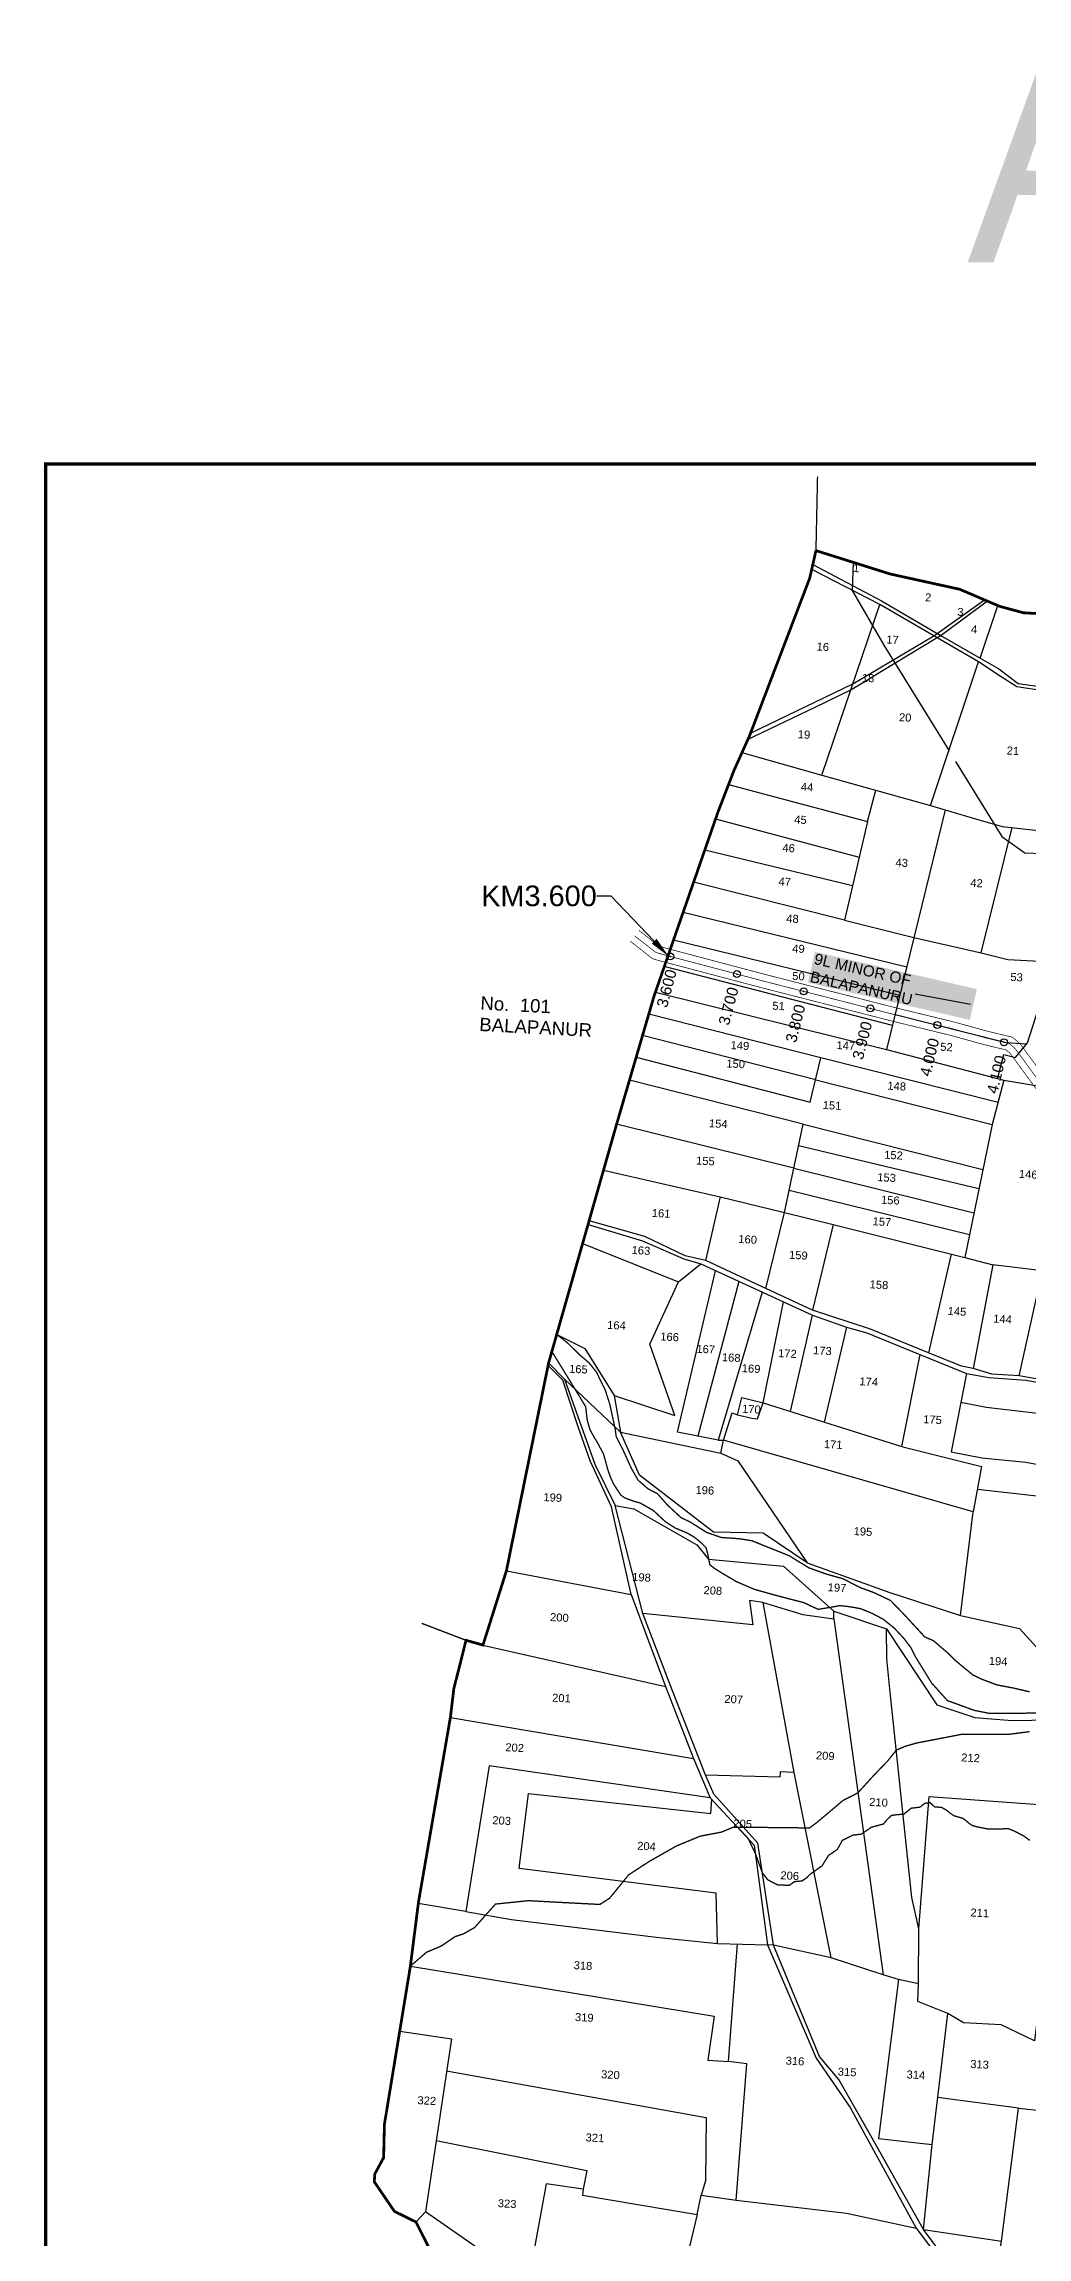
# Model space of a CAD drawing. Header units: inches. Extents: x 200778 to 204446, y 1604088 to 1611636.
# Drawn here: x 200778 to 202204, y 1608455 to 1611636 of the extents above; entities that cross this region are included whole.
import ezdxf
from ezdxf import colors
from ezdxf.entities.mleader import LeaderData, LeaderLine
from ezdxf.enums import TextEntityAlignment as Align
from ezdxf.math import Vec2, Vec3

# ---------------------------------------------------------------- set-up
doc = ezdxf.new("R2010")
doc.units = ezdxf.units.IN
doc.header["$LTSCALE"] = 15
doc.header["$MEASUREMENT"] = 0
doc.header["$PDMODE"] = 32
doc.header["$PDSIZE"] = 10
doc.linetypes.add('ACAD_ISO02W100', pattern=[15, 12, -3])
doc.linetypes.add('HIDDEN2', pattern=[0.1875, 0.125, -0.0625])
for name, color, linetype in [('CADAS', 1, 'Continuous'), ('CANAL1', 7, 'Continuous'), ('CS', 134, 'Continuous'), ('CSMark', 72, 'Continuous'), ('PLOTS', 7, 'Continuous'), ('PLOTS NO', 7, 'Continuous'), ('RE REMARKS', 7, 'Continuous'), ('ROADS', 1, 'Continuous'), ('STREAMS', 4, 'Continuous'), ('STRUCTURE', 5, 'Continuous'), ('TEXT', 1, 'Continuous'), ('text2', 7, 'Continuous'), ('VILLAGE BOUNDRY', 5, 'Continuous'), ('VILLAGE STONES', 240, 'Continuous')]:
    doc.layers.add(name, color=color, linetype=linetype)
doc.styles.get("Standard").update_dxf_attribs({"font": 'arial.ttf'})
doc.styles.add('TMS', font='trebuc.ttf')
doc.dimstyles.get("Standard").update_dxf_attribs({"dimtxt": 0.18, "dimasz": 0.18, "dimexe": 0.18, "dimexo": 0.0625, "dimgap": 0.09, "dimtad": 0, "dimtih": 1, "dimtoh": 1, "dimdec": 4, "dimzin": 0, "dimdsep": 46, "dimtxsty": 'Standard', "dimcen": 0.09, "dimadec": 0, "dimazin": 0, "dimtfac": 1, "dimtdec": 4, "dimtofl": 0, "dimtmove": 0, "dimatfit": 3, "dimfxl": 1, "dimtolj": 1, "dimtzin": 0, "dimarcsym": 0})

msp = doc.modelspace()

# ---------------------------------------------------------------- linework, layer by layer
at = {"layer": 'CANAL1', "color": 200, "const_width": 1}
for points in [[(201640.9, 1610350), (201670, 1610327.1), (201673.4, 1610326), (201826.7, 1610285.4), (202015.6, 1610237.2), (202099.1, 1610216.9), (202144.5, 1610204.3), (202168, 1610198.6), (202182.9, 1610195.1), (202194.1, 1610185.3), (202235.2, 1610129.4)], [(201628.5, 1610334.3), (201660.4, 1610309.1), (201667.7, 1610306.8), (201821.7, 1610266.1), (202010.8, 1610217.8), (202094, 1610197.5), (202139.5, 1610184.9), (202163.3, 1610179.1), (202173.5, 1610176.7), (202179.4, 1610171.7), (202220.4, 1610115.8)]]:
    msp.add_lwpolyline(points, dxfattribs=at)
at = {"layer": 'CANAL1', "color": 1, "linetype": 'HIDDEN2', "ltscale": 4, "const_width": 1}
msp.add_lwpolyline([(201634.7, 1610342.1), (201665.2, 1610318.1), (201670.6, 1610316.4), (201824.2, 1610275.8), (202013.2, 1610227.5), (202096.5, 1610207.2), (202142, 1610194.6), (202165.6, 1610188.9), (202178.2, 1610185.9), (202186.7, 1610178.5), (202227.8, 1610122.6)], dxfattribs=at)
at = {"layer": 'CS'}
for p in [(201686.3, 1610312.2), (201783, 1610286.7), (201879.8, 1610261.6), (201976.7, 1610236.9), (202073.7, 1610212.8), (202170.5, 1610187.7)]:
    msp.add_point(p, dxfattribs=at)
at = {"layer": 'PLOTS'}
for points in [[(202146.6, 1610827.4), (202079.3, 1610777.5), (202073.4, 1610774.4), (201990.5, 1610724), (201968.4, 1610710.6), (201948.7, 1610698.9), (201896, 1610673.3), (201798.8, 1610626.6)], [(201802.7, 1610635.8), (201951.3, 1610707.8), (202068.7, 1610777.1), (202142.1, 1610829.4)], [(201790.4, 1610608), (201906.3, 1610575.1), (201990.3, 1610822.7)], [(202136.1, 1610744.8), (202161.6, 1610821)], [(202064, 1610530.9), (202129.2, 1610512), (202167.8, 1610500.7), (202220, 1610494.8), (202262.9, 1610484.9), (202319, 1610639.8), (202321.4, 1610648.7), (202367, 1610770.6)], [(201906.3, 1610575.1), (202064, 1610530.9), (202133.3, 1610739.5)], [(201770.9, 1610561.4), (201972.4, 1610507.7), (201984.5, 1610553.2)], [(202085.3, 1610524.8), (202000.1, 1610177.5), (202170.3, 1610132.6), (202153.4, 1610068.5), (202113.5, 1609875.6), (202154.2, 1609865.2), (202125.8, 1609714.9), (202108.9, 1609718.1), (202060.9, 1609737.5), (201976.9, 1609771.5), (201892.9, 1609799.1), (201825.2, 1609830.7), (201738.1, 1609871.4), (201708.1, 1609878), (201649.2, 1609905.9), (201568.6, 1609928.9)], [(201972.4, 1610507.7), (201939.3, 1610364.6), (201720.1, 1610419.7)], [(201752.1, 1610511.8), (201960.5, 1610456.3)], [(202039.9, 1610339.9), (202137.3, 1610317.5), (202182.4, 1610499.1)], [(201950.9, 1610414.7), (201736.4, 1610466.5)], [(201705.1, 1610376.6), (202029.4, 1610297.1)], [(201939.3, 1610364.6), (202039.9, 1610339.9)], [(201691.2, 1610336.4), (202019.3, 1610255.9)], [(202161.3, 1610134.9), (202170.3, 1610170), (202187, 1610165.7), (202204.6, 1610186.8), (202241.2, 1610301.7), (202222.1, 1610305), (202176.3, 1610307.4), (202137.2, 1610317.1)], [(202008.6, 1610212.2), (201677.7, 1610297.6)], [(201664.7, 1610260.3), (202000.1, 1610177.5)], [(202161.9, 1610100.5), (201905, 1610165.1), (201655.1, 1610228.4)], [(202012.5, 1610228.1), (202173.5, 1610187.2), (202203.6, 1610185.6)], [(201897.3, 1610133.1), (201646.1, 1610197.6)], [(201637, 1610166.3), (201889.5, 1610101.1), (201905, 1610165.1)], [(201825.2, 1609830.7), (201852.1, 1609940.8), (201879.3, 1610069.1), (201627.2, 1610133)], [(201897.3, 1610133.1), (202153.4, 1610068.5)], [(202170.3, 1610132.6), (202274.6, 1610115.3), (202219.8, 1609856.9)], [(201865.7, 1610005), (201608.5, 1610069)], [(201879.3, 1610069.1), (202139.9, 1610003.1)], [(202134.1, 1609975.2), (201872.5, 1610037.4)], [(201589.5, 1610002.1), (201758.5, 1609963.6), (201849.9, 1609941.3), (201922.9, 1609923.5), (202113.5, 1609875.6)], [(201865.7, 1610005), (202126.9, 1609940.5)], [(202120.3, 1609908.3), (201858.9, 1609973)], [(201758.5, 1609963.6), (201737.5, 1609871.5)], [(201567.1, 1609923.5), (201646.2, 1609900), (201706, 1609873.8), (201730.7, 1609866.3), (201892.9, 1609791.8), (201941.9, 1609774.6), (201971.3, 1609766.3), (202048.3, 1609735.2), (202116.1, 1609707.4), (202148.6, 1609701.5), (202202.9, 1609697.7), (202295.7, 1609680.2), (202375.3, 1609665.1), (202439.6, 1609637.2), (202496.4, 1609615.7), (202528.4, 1609606.6), (202565, 1609593.8), (202589.9, 1609587.9), (202656.9, 1609575.3), (202701.2, 1609564.8), (202764.8, 1609549.8), (202795, 1609542.7), (202859.6, 1609527.5)], [(201922.9, 1609923.5), (201892.9, 1609799.1)], [(201559.2, 1609895.9), (201698.5, 1609840.2)], [(202094.1, 1609880.5), (202060.9, 1609737.5)], [(201521.6, 1609764), (201562.3, 1609743.7), (201604.9, 1609675.3), (201692.8, 1609646.4), (201656.6, 1609749.8), (201698.5, 1609840.2), (201730.7, 1609866.3)], [(201755.6, 1609610.6), (201696.9, 1609622.3), (201752, 1609856.5)], [(201785.7, 1609841), (201726.3, 1609616.4)], [(202192.6, 1609704.1), (202226.6, 1609856.1), (202154.2, 1609865.2)], [(201604.9, 1609675.3), (201613.9, 1609622.3), (201759.8, 1609591.9), (201763.7, 1609610.5), (201776, 1609650.3), (201784.1, 1609647.7), (201790.4, 1609672.5), (201821.1, 1609664.7), (201850.8, 1609811.1)], [(201819.7, 1609825.4), (201755.6, 1609610.6), (201763.7, 1609610.5)], [(201860.7, 1609652.3), (201892.9, 1609791.8)], [(201941.9, 1609774.6), (201909.6, 1609636.9)], [(201448.6, 1609421.2), (201629.4, 1609387.1), (201601.1, 1609513.9), (201570.3, 1609580.7), (201552.7, 1609630.1), (201530.5, 1609697.5), (201509.1, 1609719.2)], [(201509.8, 1609722.7), (201533, 1609699.2), (201576.8, 1609575.9), (201606.6, 1609516.1), (201633.4, 1609511.3), (201724.8, 1609458.8), (201741.9, 1609438.2), (201850.4, 1609428.1), (201923.5, 1609362.9), (202000.1, 1609337.3), (202073.1, 1609227.1), (202128.1, 1609208.7), (202182.3, 1609204.4), (202268, 1609205.5)], [(202048.3, 1609735.2), (202021.7, 1609601.7)], [(202865.1, 1609533.7), (202823.1, 1609542.3), (202787, 1609551.6), (202766.2, 1609557), (202594.4, 1609594.6), (202571.6, 1609599.5), (202533.4, 1609610.7), (202513.3, 1609617.7), (202447.5, 1609640.1), (202374.1, 1609670.9), (202262.9, 1609691.6), (202192.6, 1609704.1), (202153.1, 1609706.2), (202125.8, 1609714.9)], [(201533, 1609699.2), (201613.9, 1609622.3)], [(202116.1, 1609707.4), (202094.1, 1609593.6), (202138.6, 1609585), (202202.2, 1609578.9), (202353.9, 1609550.2)], [(201821.1, 1609664.7), (202023.8, 1609601), (202138, 1609572.5), (202126, 1609506.9), (201763.7, 1609610.5)], [(201784.1, 1609647.7), (201804.8, 1609642.4), (201812.9, 1609641.9), (201821.1, 1609664.7)], [(202367.7, 1609623.2), (202231.5, 1609647.9), (202144.6, 1609658.3), (202108, 1609665.4)], [(201759.8, 1609591.9), (201784.5, 1609580.8), (201885, 1609432.9), (201820.9, 1609475.9), (201749.2, 1609477.5), (201641.9, 1609560), (201613.9, 1609622.3)], [(202132, 1609539.7), (202347.3, 1609515.5)], [(201836.1, 1608878.2), (201813.3, 1609026.4), (201749.4, 1609097.4), (201736.9, 1609126.2), (201686.4, 1609256), (201646.7, 1609359.3), (201606.6, 1609516.1)], [(201885, 1609432.9), (202004.9, 1609389.8), (202107.2, 1609356.5), (202126, 1609506.9)], [(202107.2, 1609356.5), (202192.9, 1609337.5), (202270.4, 1609252.5), (202366.7, 1609253.8), (202373.6, 1609314.7), (202313.6, 1609321.6), (202347.3, 1609515.5)], [(201629.4, 1609387.1), (201679.5, 1609253.6), (201719.9, 1609148.9), (201744.4, 1609092.1), (201808.1, 1609023.6), (201827.6, 1608878.7), (201898.2, 1608714.3), (201947.5, 1608643.2), (202043.3, 1608468.1), (202097, 1608396.9), (202101.6, 1608391.5), (202129.2, 1608385.8), (202153.8, 1608362.6)], [(201865.9, 1609128.8), (201821.1, 1609375.1), (201801.2, 1609378.4), (201806.1, 1609342.8), (201646.7, 1609359.3)], [(201821.1, 1609375.1), (201878.6, 1609357.9), (201923.7, 1609351.4), (201923.5, 1609362.9)], [(201923.7, 1609351.4), (201995.2, 1608835.3)], [(202046.7, 1608822.1), (202046.8, 1608902.1), (202036.8, 1608947.7), (202006, 1609240.5), (202000.5, 1609293.4), (202000.1, 1609337.3)], [(201414.6, 1609313.6), (201679.5, 1609253.6)], [(201367.3, 1609208.3), (201719.9, 1609148.9)], [(201744.4, 1609092.1), (201423.4, 1609138.6), (201389.5, 1608927.1), (201320.7, 1608939)], [(201919.9, 1608859.8), (201865.9, 1609128.8), (201845.6, 1609129.9), (201845.2, 1609121.8), (201737.6, 1609124.7)], [(201755.1, 1608881), (201752.8, 1608953.6), (201467.1, 1608989.4), (201480.8, 1609098.4), (201745.4, 1609069.2), (201746.5, 1609089.9)], [(202046.8, 1608902.1), (202061.9, 1609094), (202254.6, 1609080), (202232.4, 1608881.6), (202215, 1608739.7), (202166.5, 1608762.9), (202111.8, 1608765.8), (202088.8, 1608779.2)], [(201389.5, 1608927.1), (201456.2, 1608915.6), (201670.2, 1608889.5), (201755.1, 1608881), (201827.6, 1608878.7)], [(201309.3, 1608848), (201750, 1608775.4), (201740.9, 1608711.5), (201770.8, 1608709.9), (201784, 1608880.1)], [(202155, 1608370.6), (202124.9, 1608395.3), (202102.7, 1608400.4), (202053.8, 1608466.2), (201974.7, 1608606), (201930.9, 1608683.5), (201902.9, 1608716.8), (201836.1, 1608878.2), (201827.6, 1608878.7)], [(202017.5, 1608828.8), (201995.2, 1608835.3), (201919.9, 1608859.8), (201836.1, 1608878.2)], [(202053.8, 1608466.2), (202066.1, 1608589.2), (202088.8, 1608779.2), (202045.4, 1608796.9), (202046.7, 1608822.1), (202017.5, 1608828.8), (201988.3, 1608598), (202066.1, 1608589.2)], [(201293.8, 1608753.8), (201368.9, 1608742.7), (201331.2, 1608491.8), (201317.4, 1608476.9)], [(201361.9, 1608696.2), (201738.6, 1608628.4), (201737.5, 1608536.4), (201731.1, 1608515.8), (201781.8, 1608508.8), (201797.6, 1608706.2), (201770.8, 1608709.9)], [(202191.6, 1608642.2), (202074.2, 1608657.3)], [(202136.4, 1607943.9), (202135.3, 1608046), (202144, 1608253.6), (202150.1, 1608337.7), (202167.2, 1608452.6), (202191.6, 1608642.2), (202336.7, 1608626.4)], [(201346.8, 1608595.3), (201565.5, 1608551.8), (201560, 1608524.5), (201506.1, 1608532.5), (201479.1, 1608384.4), (201425.6, 1608400.8), (201408.2, 1608420.7), (201412.4, 1608435), (201331.2, 1608491.8)], [(201560, 1608524.5), (201558.9, 1608515.9), (201725.4, 1608488), (201731.1, 1608515.8)], [(201781.8, 1608508.8), (201942.2, 1608489.5), (202043.3, 1608468.1)], [(201725.4, 1608488), (201684.1, 1608316.4), (201476.3, 1608369.6)], [(202053.8, 1608466.2), (202166.7, 1608449.3)]]:
    msp.add_lwpolyline(points, dxfattribs=at)
at = {"layer": 'ROADS', "color": 1}
for points in [[(203917, 1609987.9), (203815.5, 1610019.6), (203721.7, 1610044.7), (203562.5, 1610080), (203398.6, 1610116.1), (203306.6, 1610147.3), (203107.1, 1610232.4), (203022, 1610262.2), (202958.2, 1610290.4), (202940.6, 1610300.7), (202815.9, 1610384.6), (202583.8, 1610558), (202319, 1610639.8), (202271.3, 1610673.5), (202227.5, 1610697.4), (202188.9, 1610703.4), (202166.5, 1610717.9), (202133.3, 1610739.5), (201990.3, 1610822.7), (201891.5, 1610873.2)], [(201893.2, 1610880.7), (201992.6, 1610827.9), (202078, 1610778.2), (202136.1, 1610744.8), (202162.8, 1610729.3), (202191, 1610708.2), (202229.4, 1610702.6)]]:
    msp.add_lwpolyline(points, dxfattribs=at)
at = {"layer": 'ROADS', "linetype": 'ACAD_ISO02W100'}
msp.add_lwpolyline([(201951.5, 1610883.9), (201950.3, 1610843.1), (201996.4, 1610763.5), (202100.3, 1610595), (202167.5, 1610486), (202200.9, 1610462.7), (202226.2, 1610461.4), (202319.3, 1610336.7), (202366.5, 1610244), (202417.4, 1610164.3), (202572.1, 1609986.8), (202614.2, 1609906.7), (202701.9, 1609796.5), (202765.4, 1609702.4), (202848.3, 1609607.3), (202861.2, 1609558.3), (202867.7, 1609531.9), (202900.5, 1609503.2), (202939.9, 1609477), (203057.8, 1609413.3)], dxfattribs=at)
at = {"layer": 'STREAMS', "const_width": 1.93}
for points in [[(202207.7, 1609245.8), (202184.4, 1609251.2), (202160.4, 1609255.8), (202138, 1609264.2), (202125.4, 1609270.2), (202099.9, 1609291.2), (202088.3, 1609302.7), (202068, 1609320), (202055.6, 1609325.4), (202026.7, 1609356.7), (202005.7, 1609378.4), (201981.2, 1609389.9), (201962.3, 1609396.8), (201936.8, 1609409.8), (201912.5, 1609416.6), (201887.4, 1609425.6), (201858.6, 1609443.3), (201834.7, 1609452.8), (201804.7, 1609464.9), (201786.5, 1609467.8), (201760.3, 1609469.6), (201739.1, 1609477), (201715.3, 1609492), (201701.8, 1609498.5), (201682.1, 1609516.8), (201667.8, 1609533.1), (201654.2, 1609540.1), (201639.7, 1609552.6), (201630.1, 1609569.5), (201618.1, 1609595.9), (201607.9, 1609615.9), (201606.3, 1609627.6), (201598.6, 1609662.7), (201592, 1609683.5), (201578.9, 1609710), (201568.4, 1609723), (201555.4, 1609734), (201536.1, 1609752.9), (201521.6, 1609764)], [(201514.6, 1609739.3), (201548.1, 1609684.8), (201563.7, 1609659.1), (201565.7, 1609640.4), (201569.8, 1609626.2), (201575.6, 1609615.3), (201579.4, 1609609.5), (201589.4, 1609591), (201592.2, 1609580.8), (201596, 1609567.1), (201600.2, 1609555.3), (201604.5, 1609546.5), (201614.5, 1609531.2), (201620.1, 1609527.2), (201624.9, 1609525.3), (201634.9, 1609521.7), (201642.5, 1609519.7), (201661.6, 1609508.9), (201673.6, 1609497.8), (201680, 1609491.9), (201685.6, 1609488.3), (201693.8, 1609483.2), (201698.3, 1609481.3), (201711.1, 1609476), (201720.8, 1609470.3), (201726, 1609466.3), (201732.2, 1609460.9), (201738.2, 1609454.7), (201740.4, 1609446.9), (201743.8, 1609430.1), (201750.5, 1609424.8), (201760.9, 1609418.2), (201782.3, 1609405.6), (201808.4, 1609394.4), (201836.1, 1609386.6), (201864.2, 1609379.2), (201880.2, 1609375.1), (201890, 1609370.4), (201901.1, 1609365.4), (201917.5, 1609368.1), (201932.6, 1609370.8), (201947.1, 1609369.1), (201962.4, 1609366.4), (201979.1, 1609359.6), (201995.4, 1609351), (202011.6, 1609337.9), (202025.1, 1609323.4), (202035.7, 1609309.5), (202042.1, 1609296.5), (202065.6, 1609258.5), (202088.4, 1609233.1), (202127, 1609219), (202149.8, 1609214.4), (202193.6, 1609214.7), (202222, 1609215.1)], [(201309.3, 1608848), (201332.7, 1608868.1), (201354, 1608877.1), (201374.1, 1608890.7), (201386.3, 1608894.8), (201402.3, 1608903.8), (201422.6, 1608926.6), (201432.8, 1608938), (201453.4, 1608940.1), (201480.4, 1608942.9), (201521.5, 1608940.7), (201540.2, 1608939.7), (201571.1, 1608938.1), (201584.2, 1608937.4), (201598.4, 1608946.5), (201626, 1608980.4), (201655.5, 1608999.6), (201694.8, 1609022), (201729.6, 1609036.4), (201760.9, 1609042.4), (201777.6, 1609049.5), (201849.9, 1609048.8), (201875, 1609048.5), (201888.3, 1609048.3), (201898.9, 1609056.2), (201925.5, 1609078.5), (201937, 1609088.2), (201958.6, 1609099.3), (201980.3, 1609123.2), (202001.9, 1609145.7), (202014.3, 1609161.3), (202027.3, 1609166.8), (202043.6, 1609171.5), (202071.7, 1609176.9), (202107.8, 1609183.9), (202151.6, 1609184), (202176.7, 1609184), (202192.8, 1609186.1), (202207.6, 1609188)], [(201784.1, 1609049.5), (201799.3, 1609033.1), (201809.8, 1609011.3), (201820, 1608983.2), (201827.9, 1608973.1), (201835.9, 1608968.9), (201841.7, 1608965.9), (201849.7, 1608965.5), (201854, 1608965.3), (201858.9, 1608965), (201866.4, 1608970.5), (201877.6, 1608971.6), (201884.1, 1608976), (201889.1, 1608981.1), (201906.5, 1608993.4), (201916, 1609008.5), (201928.8, 1609017.3), (201935.9, 1609030.3), (201951.1, 1609037.9), (201963.6, 1609039.4), (201978.3, 1609049.5), (201995.7, 1609054.1), (202001, 1609060.7), (202007.3, 1609066.5), (202010.9, 1609067.1), (202020.9, 1609068.1), (202025.1, 1609068.3), (202035.9, 1609077), (202048.5, 1609078.5), (202055.6, 1609084), (202063.2, 1609085.2), (202070.1, 1609078.6), (202075.4, 1609078.5), (202079.7, 1609078.3), (202085.8, 1609074.9), (202094.3, 1609068.5), (202097.9, 1609066), (202110.9, 1609062.3), (202115.3, 1609059), (202119.8, 1609055.1), (202124.6, 1609051.8), (202128.9, 1609050.6), (202136.8, 1609048.9), (202147.5, 1609046.8), (202166, 1609047), (202177.1, 1609047.3), (202186, 1609043.6), (202198.8, 1609036.9), (202208, 1609030.3)]]:
    msp.add_lwpolyline(points, dxfattribs=at)
at = {"layer": 'text2', "color": 5, "const_width": 5}
msp.add_lwpolyline([(200780, 1611026.5), (204443, 1611026.5), (204443, 1604090.9), (200780, 1604090.9)], close=True, dxfattribs=at)
at = {"layer": 'VILLAGE BOUNDRY'}
for points, const_width in [([(201897.7, 1610900.8), (201900, 1611007.9)], 1.93), ([(201347, 1608418.3), (201317.4, 1608476.9), (201286.2, 1608492.3), (201257, 1608535.1), (201257.5, 1608546.2), (201270.5, 1608570.3), (201271.6, 1608618.5), (201309.3, 1608848), (201321.1, 1608941.2), (201364.2, 1609190.5), (201367.6, 1609210.5), (201372.3, 1609250.1), (201390, 1609320.5), (201414.6, 1609313.6), (201448.6, 1609421.2), (201509.8, 1609722.7), (201608.5, 1610069), (201662.9, 1610255), (201755.5, 1610521.5), (201778.8, 1610582), (201801.5, 1610632.6), (201850, 1610759.7), (201888.6, 1610860.6), (201897.7, 1610900.8)], 4), ([(201897.7, 1610900.8), (202005.2, 1610866.9), (202106.2, 1610844.7), (202164.3, 1610819.9), (202198.7, 1610810.6), (202242.5, 1610808.2)], 4), ([(201390, 1609320.5), (201325.8, 1609345.1)], 1.93)]:
    msp.add_lwpolyline(points, dxfattribs=dict(at, const_width=const_width))

# ---------------------------------------------------------------- texts
at = {"layer": 'CADAS', "color": 2, "style": 'TMS'}
msp.add_text('A1-P', height=315.69, dxfattribs=at).set_placement((202117.8, 1611318.6))
at = {"layer": 'CSMark', "color": 1}
for s, rotation, p in [('3.600', 75.1996, (201688.1, 1610292.9)), ('3.700', 75.1996, (201777.9, 1610267.3)), ('3.800', 75.6837, (201874.8, 1610242.2)), ('3.900', 75.6837, (201971.7, 1610217.5)), ('4.000', 76.2768, (202069, 1610193.3)), ('4.100', 76.658, (202165.9, 1610168.3))]:
    msp.add_text(s, height=16, rotation=rotation, dxfattribs=at).set_placement(p, align=Align.MIDDLE_RIGHT)
at = {"layer": 'PLOTS NO'}
for s, height, p in [('1', 11.6, (201951.3, 1610869.8)), ('2', 11.6, (202055.9, 1610827.4)), ('3', 11.6, (202102.5, 1610806.3)), ('16', 11.61, (201898.4, 1610756)), ('17', 11.61, (201999.5, 1610766.2)), ('4', 11.6, (202122.3, 1610781.1)), ('18', 11.61, (201964.1, 1610710.7)), ('19', 11.61, (201871.1, 1610628.8)), ('20', 11.61, (202017.9, 1610653.5)), ('21', 11.61, (202174.1, 1610605.2)), ('44', 11.61, (201875.5, 1610552.7)), ('45', 11.61, (201866, 1610505.2)), ('46', 11.61, (201848.8, 1610464.1)), ('43', 11.61, (202012.8, 1610442.8)), ('47', 11.61, (201843.2, 1610415.3)), ('42', 11.61, (202121.4, 1610413.3)), ('48', 11.61, (201854.4, 1610361.7)), ('49', 11.61, (201863.1, 1610318.2)), ('50', 11.61, (201863, 1610278.2)), ('53', 11.61, (202179.5, 1610276.9)), ('51', 11.61, (201834.2, 1610235.1)), ('149', 11.61, (201773.6, 1610177.9)), ('147', 11.61, (201927.2, 1610178)), ('150', 11.61, (201767.4, 1610151.4)), ('52', 11.61, (202077.8, 1610175.6)), ('148', 11.61, (202001.1, 1610119.1)), ('151', 11.61, (201907.3, 1610091.1)), ('154', 11.61, (201742.2, 1610064.6)), ('152', 11.61, (201996.4, 1610019)), ('155', 11.61, (201723.5, 1610010.6)), ('146', 11.61, (202191.9, 1609991.2)), ('153', 11.61, (201986.4, 1609986.5)), ('161', 11.61, (201659.3, 1609934.6)), ('156', 11.61, (201991.8, 1609953.7)), ('160', 11.61, (201784.8, 1609896.8)), ('157', 11.61, (201979.7, 1609922.4)), ('163', 11.61, (201630, 1609880.8)), ('159', 11.61, (201858.4, 1609873.9)), ('158', 11.61, (201975.3, 1609831)), ('164', 11.61, (201594.5, 1609772.2)), ('145', 11.61, (202088.5, 1609792.4)), ('144', 11.61, (202154.6, 1609781.3)), ('166', 11.61, (201671.6, 1609755.5)), ('167', 11.61, (201724, 1609737.6)), ('173', 11.61, (201893.3, 1609735.4)), ('165', 11.61, (201539.2, 1609708.6)), ('168', 11.61, (201761, 1609725.4)), ('169', 11.61, (201789.8, 1609709.5)), ('172', 11.61, (201842.5, 1609731.3)), ('174', 11.61, (201960.5, 1609690.4)), ('170', 11.61, (201790.2, 1609650.6)), ('175', 11.61, (202053, 1609635.5)), ('171', 11.61, (201908.9, 1609599.4)), ('199', 11.61, (201502, 1609522.5)), ('196', 11.61, (201722.7, 1609533.1)), ('195', 11.61, (201952.1, 1609473.2)), ('198', 11.61, (201630.8, 1609406.8)), ('208', 11.61, (201734.3, 1609387.6)), ('197', 11.61, (201914.5, 1609391.8)), ('200', 11.61, (201511.7, 1609348.5)), ('194', 11.61, (202148.2, 1609285.1)), ('201', 11.61, (201514.7, 1609231.6)), ('207', 11.61, (201764.6, 1609229.9)), ('202', 11.61, (201446.8, 1609159.8)), ('209', 11.61, (201897.4, 1609148)), ('212', 11.61, (202108.2, 1609145)), ('210', 11.61, (201974.7, 1609080.5)), ('203', 11.61, (201427.9, 1609054)), ('205', 11.61, (201777.6, 1609049.5)), ('204', 11.61, (201638.1, 1609016.9)), ('206', 11.61, (201845.9, 1608974.1)), ('211', 11.61, (202121.5, 1608920.1)), ('318', 11.61, (201545.9, 1608843.7)), ('319', 11.61, (201547.8, 1608768.5)), ('320', 11.61, (201585.7, 1608685.5)), ('316', 11.61, (201853.5, 1608705.3)), ('315', 11.61, (201929.2, 1608689.4)), ('314', 11.61, (202028.9, 1608685.3)), ('313', 11.61, (202121.3, 1608700.4)), ('322', 11.61, (201319.3, 1608647.9)), ('321', 11.61, (201563.2, 1608593.9)), ('323', 11.61, (201435.9, 1608498.5))]:
    msp.add_text(s, height=height, rotation=356.9644, dxfattribs=at).set_placement(p)
at = {"layer": 'STRUCTURE', "color": 5, "insert": (201897.5, 1610317.1), "char_height": 16, "width": 237.917, "attachment_point": 1, "rotation": 347.0157, "bg_fill": 1, "box_fill_scale": 1.1, "bg_fill_color": 7, "bg_fill_true_color": 16777215, "bg_fill_transparency": 0}
msp.add_mtext('{\\C1;9L MINOR OF BALAPANURU}', dxfattribs=at)
at = {"layer": 'TEXT'}
for s, p in [('No.  101', (201410.5, 1610235.2)), ('BALAPANUR', (201408.9, 1610204.2))]:
    msp.add_text(s, height=19.34, rotation=356.9644, dxfattribs=at).set_placement(p)

# ---------------------------------------------------------------- leaders
at = {"layer": 'RE REMARKS', "color": 1}
msp.add_leader([(202121.8, 1610242.4), (202041.6, 1610257.4)], dimstyle='Standard', override={"dimasz": 40}, dxfattribs=at)
at = {"layer": 'VILLAGE STONES', "color": 1}
ml = msp.add_multileader_mtext('Standard', dxfattribs=at)
ml.set_content('KM3.600', color=1)
ml.set_leader_properties()
ml.build(insert=Vec2(0, 0))
ml.multileader.update_dxf_attribs({"dogleg_length": 0.36, "arrow_head_size": 30})
ctx = ml.context
ctx.base_point, ctx.char_height, ctx.arrow_head_size, ctx.landing_gap_size, ctx.plane_origin = Vec3(201416.9, 1610399.8), 30, 30, 0.09, Vec3(201338.4, 1610021.1)
ctx.text_align_type = 2
notes = []
notes.append((ctx, [(1, (1, 1, 0), (201600.7, 1610399.8), (-1, 0), 21, [(0, [(201683.8, 1610312.5)], 0, [])])]))
ctx.mtext.insert, ctx.mtext.alignment, ctx.mtext.flow_direction = Vec3(201579.7, 1610415.1), 3, 5
for ctx, leaders in notes:
    for number, flags, end, landing, length, lines in leaders:
        leader = LeaderData()
        leader.index, (leader.has_last_leader_line, leader.has_dogleg_vector, leader.attachment_direction) = number, flags
        leader.last_leader_point, leader.dogleg_vector, leader.dogleg_length = Vec3(end), Vec3(landing), length
        for number, points, colour, breaks in lines:
            line = LeaderLine()
            line.index, line.vertices, line.color, line.breaks = number, Vec3.list(points), colors.encode_raw_color(colour), breaks
            leader.lines.append(line)
        ctx.leaders.append(leader)

doc.saveas('drawing.dxf')
